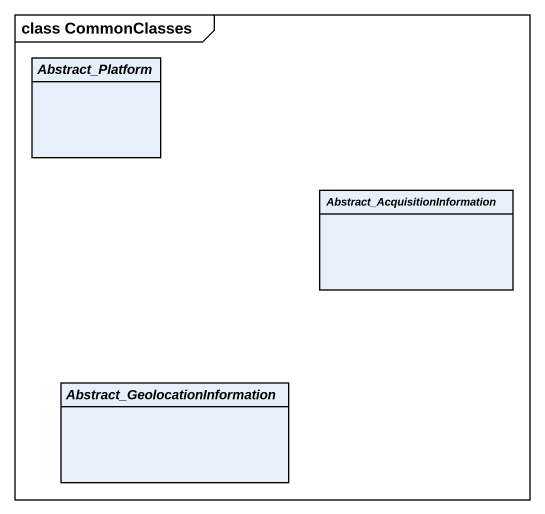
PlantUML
@startuml
mainframe class CommonClasses
hide circle
hide empty members
abstract class Abstract_Platform
abstract class "Abstract_AcquisitionInformation" as Abstract_
abstract class "Abstract_GeolocationInformation" as Abstract__2
@enduml
